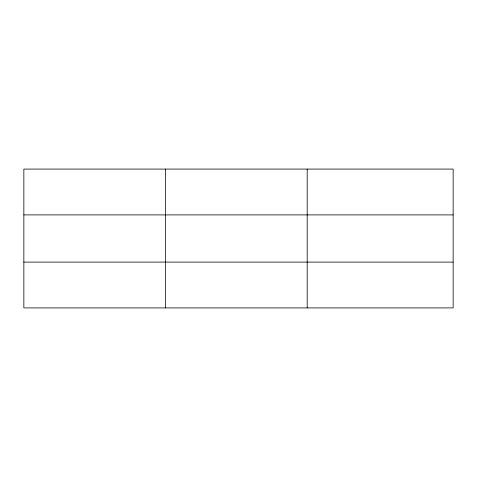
<?xml version="1.0" encoding="UTF-8"?>
<svg xmlns="http://www.w3.org/2000/svg" width="477" height="477" viewBox="0 0 477 477"><rect width="100%" height="100%" fill="white"/><g stroke="black" fill="none" stroke-linecap="round" stroke-linejoin="round"><path stroke-width="0.72" d="M165.519 307.915L165.519 169.085M307.188 307.915L307.188 169.085M453.15 262.1L453.15 307.915L23.85 307.915L23.85 169.085L453.15 169.085L453.15 262.1L23.85 262.1M23.85 214.9L453.15 214.9"/></g></svg>
